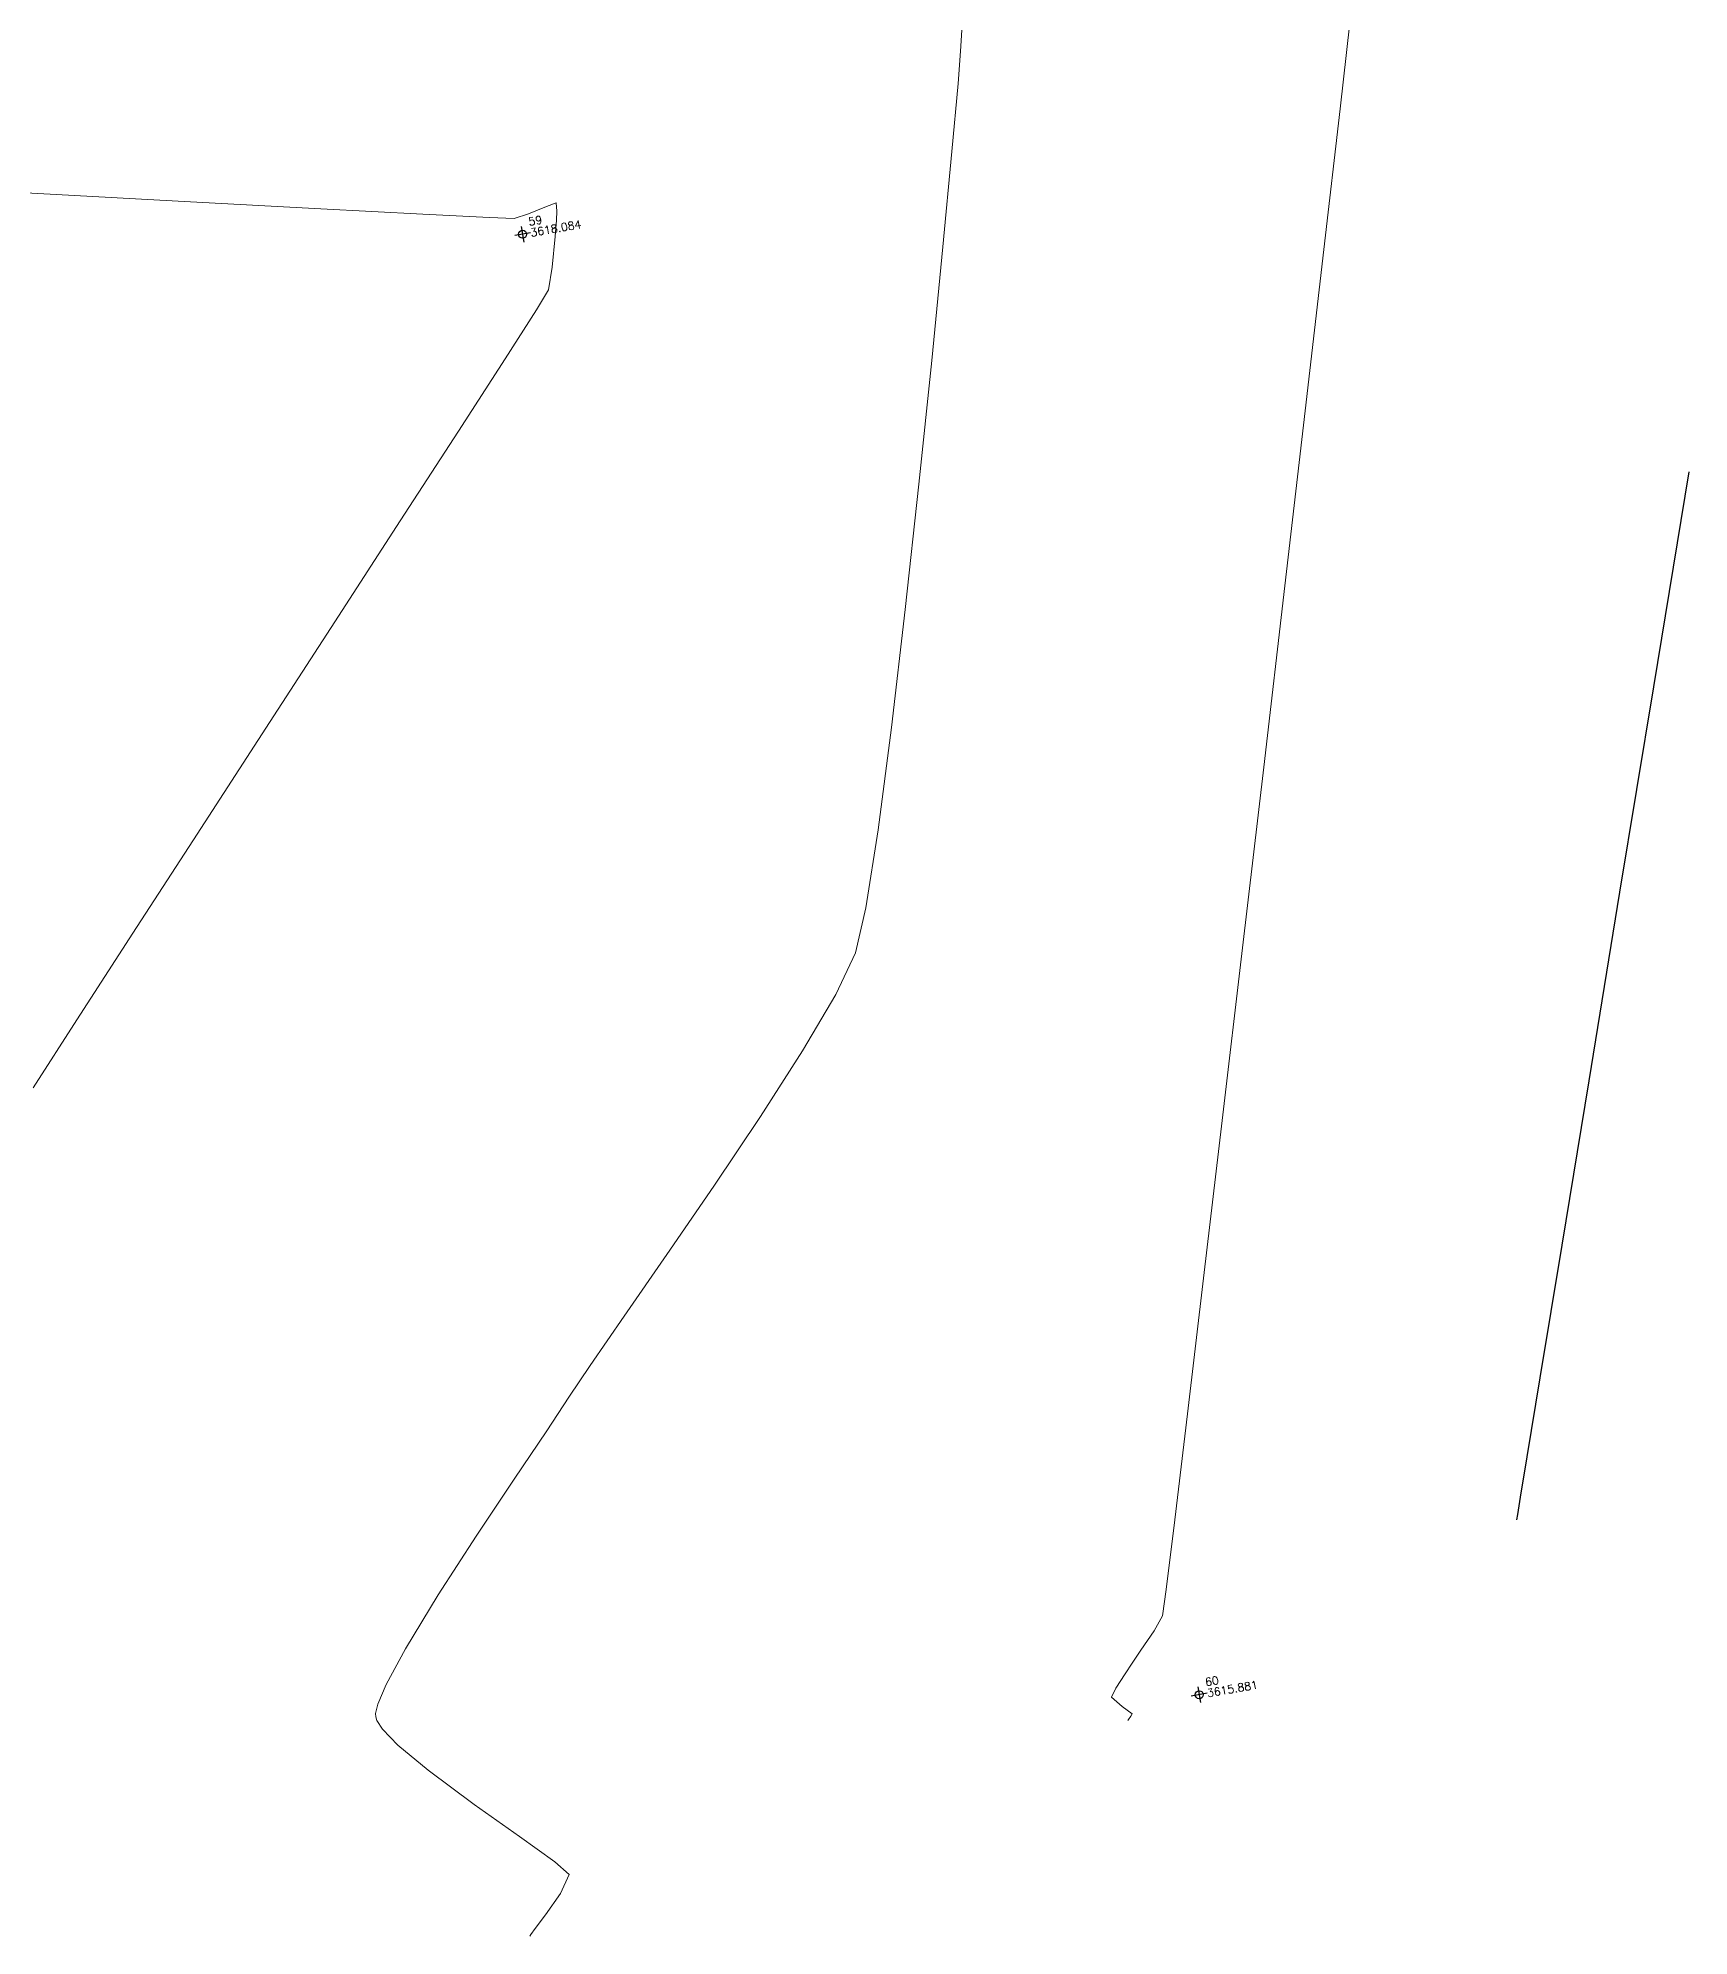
# Model space of a CAD drawing. Header units: millimetres. Extents: x 736950 to 740938, y 8500595 to 8502163.
# Drawn here: x 737843.2 to 737863.83, y 8501162.74 to 8501186.46 of the extents above; entities that cross this region are included whole.
import ezdxf

# ---------------------------------------------------------------- set-up
doc = ezdxf.new("R2010")
doc.units = ezdxf.units.MM
doc.layers.add('CONT-MJR', color=80, linetype='Continuous', lineweight=30)
doc.layers.add('CONT-MNR', color=96, linetype='Continuous', lineweight=15)
doc.styles.add('5mm', font='arial.ttf', dxfattribs={"height": 3})

msp = doc.modelspace()

# ---------------------------------------------------------------- linework, layer by layer
at = {"linetype": 'Continuous', "extrusion": (0.9849591664230046, 0.172787269436437, 0)}
for points, elevation in [([(8245828.257062788, 0), (8245828.057062789, 0)], 2195647.757162654), ([(8245808.821062786, 0), (8245808.621062788, 0)], 2195652.930162655)]:
    msp.add_lwpolyline(points, dxfattribs=dict(at, elevation=elevation))
at = {"linetype": 'Continuous', "extrusion": (-0.172787269436437, 0.9849591664230046, 0)}
for points, elevation in [([(-2195647.857162655, 0), (-2195647.657162654, 0)], 8245828.157062788), ([(-2195653.030162654, 0), (-2195652.830162654, 0)], 8245808.721062787)]:
    msp.add_lwpolyline(points, dxfattribs=dict(at, elevation=elevation))
at = {"linetype": 'Continuous'}
for centre in [(737849.2531525013, 8501184.008652275), (737857.706639638, 8501165.758814462)]:
    msp.add_circle(centre, 0.05, dxfattribs=at)
at = {"layer": 'CONT-MJR', "elevation": 3615}
for points in [[(737863.3862803254, 8501178.353910351), (737863.8273734145, 8501181.039178593)], [(737862.5776519754, 8501173.431308363), (737862.9646897559, 8501175.787419751)], [(737861.6760341411, 8501167.942686237), (737861.687396204, 8501168.011862302)]]:
    msp.add_lwpolyline(points, dxfattribs=at)
at = {"layer": 'CONT-MJR', "extrusion": (0.986775169304028, -0.1620949266479587, 0), "elevation": -649892.6137783015}
msp.add_lwpolyline([(8508353.020052064, 3615.000000000013), (8508355.620938951, 3615.000000000013)], dxfattribs=at)
at = {"layer": 'CONT-MJR', "extrusion": (0.9867745421813255, -0.1620987442975279, 0), "elevation": -649925.5310153328}
msp.add_lwpolyline([(8508346.036323342, 3615.000000000003), (8508348.117984878, 3615.000000000003)], dxfattribs=at)
at = {"layer": 'CONT-MJR', "extrusion": (0.9867744512362473, -0.1620992979238435, 0), "elevation": -649930.3045924593}
msp.add_lwpolyline([(8508343.988879325, 3615.000000000006), (8508345.671683615, 3615.000000000006)], dxfattribs=at)
at = {"layer": 'CONT-MJR', "extrusion": (0.9867746063094796, -0.1620983539175266, 0), "elevation": -649922.1650119044}
msp.add_lwpolyline([(8508343.613952214, 3615), (8508344.610636828, 3615)], dxfattribs=at)
at = {"layer": 'CONT-MJR', "extrusion": (0.9867751376730775, -0.1620951192056047, 0), "elevation": -649894.2741071504}
msp.add_lwpolyline([(8508345.23198006, 3615.00000000001), (8508345.744393436, 3615.00000000001)], dxfattribs=at)
at = {"layer": 'CONT-MJR', "extrusion": (0.9867762759309986, -0.1620881897602346, 0), "elevation": -649834.5258493848}
msp.add_lwpolyline([(8508349.577012701, 3615.000000000003), (8508349.79552963, 3615.000000000003)], dxfattribs=at)
at = {"layer": 'CONT-MNR', "extrusion": (0.9937211157098567, -0.1118854065209476, 0), "elevation": -217932.0718678255}
msp.add_lwpolyline([(8530363.323314216, 3616), (8530364.743451957, 3616)], dxfattribs=at)
at = {"layer": 'CONT-MNR'}
for points, elevation in [([(737854.7258531431, 8501186.2987212), (737854.7526717673, 8501186.757523252)], 3617), ([(737859.2654817527, 8501183.818666162), (737859.4665949356, 8501185.57750912)], 3616), ([(737854.5045108785, 8501183.852420514), (737854.6170662466, 8501185.042460583)], 3617), ([(737849.5537189372, 8501184.356422871), (737849.3250136476, 8501184.264861397)], 3618), ([(737849.673571082, 8501184.399780473), (737849.5537189372, 8501184.356422871)], 3618), ([(737848.839116947, 8501184.219547505), (737848.0063960932, 8501184.261193922)], 3618), ([(737849.3250136476, 8501184.264861397), (737849.148816606, 8501184.206780922)], 3618), ([(737849.6617365741, 8501183.980719246), (737849.6772362685, 8501184.18611147)], 3618), ([(737854.3643496088, 8501182.430567471), (737854.5045108785, 8501183.852420514)], 3617), ([(737849.424696396, 8501183.065740556), (737849.5754824309, 8501183.312789274)], 3618), ([(737847.7246280409, 8501180.427031951), (737848.4500669702, 8501181.548047958)], 3618), ([(737846.9060426084, 8501179.164321385), (737847.7246280409, 8501180.427031951)], 3618), ([(737858.5141730002, 8501177.348841064), (737858.7787354087, 8501179.615088504)], 3616), ([(737846.0435129036, 8501177.834730197), (737846.9060426084, 8501179.164321385)], 3618), ([(737853.695176192, 8501176.566928467), (737853.8619957288, 8501177.845081948)], 3617), ([(737858.2495316016, 8501175.091946064), (737858.5141730002, 8501177.348841064)], 3616), ([(737853.5426334223, 8501175.592437744), (737853.695176192, 8501176.566928467)], 3617), ([(737853.4127439545, 8501175.028704928), (737853.5426334223, 8501175.592437744)], 3617), ([(737852.752117952, 8501173.806615094), (737853.1660755454, 8501174.510264277)], 3617), ([(737851.0558256021, 8501171.259927394), (737851.6420614269, 8501172.113895547)], 3617), ([(737849.5557549763, 8501169.056920106), (737849.8314665237, 8501169.478202667)], 3617), ([(737857.4008836288, 8501167.94276305), (737857.5604872269, 8501169.26981199)], 3616), ([(737849.148439439, 8501168.450173873), (737849.5557549763, 8501169.056920106)], 3617), ([(737857.2938779206, 8501167.0712847), (737857.4008836288, 8501167.94276305)], 3616), ([(737848.1995866325, 8501167.00560405), (737848.6746674713, 8501167.739292383)], 3617), ([(737857.2500054785, 8501166.74462058), (737857.2938779206, 8501167.0712847)], 3616), ([(737856.7801748165, 8501166.02058521), (737856.8691546776, 8501166.154352646)], 3616), ([(737856.7436033585, 8501165.609668303), (737856.6124911149, 8501165.729268393)], 3616), ([(737856.869483267, 8501165.519965678), (737856.7436033585, 8501165.609668303)], 3616), ([(737847.4179664832, 8501165.480982121), (737847.4169331148, 8501165.522211764)], 3617), ([(737847.4324660652, 8501165.436482476), (737847.4179664832, 8501165.480982121)], 3617), ([(737847.6949204686, 8501165.129688531), (737847.5024971624, 8501165.329062475)], 3617), ([(737856.817115119, 8501165.438085), (737856.8231398303, 8501165.447059074)], 3616), ([(737856.8231398303, 8501165.447059074), (737856.851698056, 8501165.490150835)], 3616), ([(737849.6538507916, 8501163.67156828), (737849.2153973216, 8501163.984772893)], 3617), ([(737849.7251389034, 8501163.275243273), (737849.8345563678, 8501163.512833219)], 3617), ([(737849.5398780627, 8501163.008988332), (737849.7251389034, 8501163.275243273)], 3617), ([(737849.4119682005, 8501162.83772576), (737849.5398780627, 8501163.008988332)], 3617)]:
    msp.add_lwpolyline(points, dxfattribs=dict(at, elevation=elevation))
at = {"layer": 'CONT-MNR', "extrusion": (0.9968535641099727, -0.07926519867662343, 0), "elevation": 61684.89230696775}
msp.add_lwpolyline([(8532923.656074928, 3617), (8532924.062482331, 3617)], dxfattribs=at)
at = {"layer": 'CONT-MNR', "extrusion": (0.9959774618707657, -0.08960410395438131, 0), "elevation": -26854.49954480364}
msp.add_lwpolyline([(8533103.503294438, 3617.00000000001), (8533104.357863924, 3617.00000000001)], dxfattribs=at)
at = {"layer": 'CONT-MNR', "extrusion": (-0.0555328362470687, -0.9984568614108255, 0), "elevation": -8529040.538479647}
msp.add_lwpolyline([(264609.7155289759, 3618), (264607.6150094606, 3618)], dxfattribs=at)
at = {"layer": 'CONT-MNR', "extrusion": (0.05449137476744609, 0.9985142412985174, 0), "elevation": 8528759.900224254}
msp.add_lwpolyline([(-273507.6171992953, 3618.000000000003), (-273505.7090963828, 3618.000000000003)], dxfattribs=at)
at = {"layer": 'CONT-MNR', "extrusion": (-0.05343500941002527, -0.9985713293347404, 0), "elevation": -8528465.782142224}
msp.add_lwpolyline([(282531.7288780008, 3618), (282530.0960402226, 3618)], dxfattribs=at)
at = {"layer": 'CONT-MNR', "extrusion": (-0.05214812766293048, -0.9986393607210016, 0), "elevation": -8528094.608003518}
msp.add_lwpolyline([(293523.2192778239, 3618), (293521.9445540869, 3618)], dxfattribs=at)
at = {"layer": 'CONT-MNR', "extrusion": (0.9978293844845463, 0.06585225477682287, 0), "elevation": 1296070.246620652}
msp.add_lwpolyline([(8434142.431390451, 3618), (8434142.53233158, 3618)], dxfattribs=at)
at = {"layer": 'CONT-MNR', "extrusion": (-0.04118748162725647, -0.9991514356478725, 0), "elevation": -8524360.553172754}
msp.add_lwpolyline([(387080.6680049606, 3618.00000000001), (387080.3580422785, 3618.00000000001)], dxfattribs=at)
at = {"layer": 'CONT-MNR', "extrusion": (0.9996516522077988, -0.02639269289440185, 0), "elevation": 513223.5054674413}
msp.add_lwpolyline([(8517696.657302676, 3618.000000000013), (8517696.770289024, 3618.000000000013)], dxfattribs=at)
at = {"layer": 'CONT-MNR', "extrusion": (0.9952952047005197, -0.09688888223191941, 0), "elevation": -89291.98342347401}
msp.add_lwpolyline([(8532676.694173707, 3618.00000000001), (8532677.079267608, 3618.00000000001)], dxfattribs=at)
at = {"layer": 'CONT-MNR', "extrusion": (0.9855379213239533, -0.1694550253974822, 0), "elevation": -713389.4973066426}
msp.add_lwpolyline([(8503270.849433122, 3618.000000000013), (8503271.138257995, 3618.000000000013)], dxfattribs=at)
at = {"layer": 'CONT-MNR', "extrusion": (0.9934065813688991, -0.1146445118309498, 0), "elevation": -241619.8184225567}
msp.add_lwpolyline([(8529721.439570777, 3616), (8529723.470180854, 3616)], dxfattribs=at)
at = {"layer": 'CONT-MNR', "extrusion": (0.8428321224549521, -0.538176563367526, 0), "elevation": -3953254.290209431}
msp.add_lwpolyline([(7562162.706812701, 3618), (7562163.434342022, 3618)], dxfattribs=at)
at = {"layer": 'CONT-MNR', "extrusion": (0.8404926011866258, -0.5418230221673307, 0), "elevation": -3985979.715278188}
msp.add_lwpolyline([(7544963.469595348, 3618.000000000013), (7544964.545758914, 3618.000000000013)], dxfattribs=at)
at = {"layer": 'CONT-MNR', "extrusion": (0.9947311837887087, -0.1025176667619497, 0), "elevation": -137554.6421863062}
msp.add_lwpolyline([(8532032.815842763, 3617), (8532034.370605394, 3617)], dxfattribs=at)
at = {"layer": 'CONT-MNR', "extrusion": (0.9933219372773269, -0.1153755993424009, 0), "elevation": -247897.3816776987}
msp.add_lwpolyline([(8529539.103228882, 3616.00000000001), (8529541.304283911, 3616.00000000001)], dxfattribs=at)
at = {"layer": 'CONT-MNR', "extrusion": (0.9941292666234735, -0.1081988966795633, 0), "elevation": -186295.932470919}
msp.add_lwpolyline([(8531106.155097224, 3617.000000000006), (8531107.728527974, 3617.000000000006)], dxfattribs=at)
at = {"layer": 'CONT-MNR', "extrusion": (0.9932111812928128, -0.1163251879643243, 0), "elevation": -256056.4048530649}
msp.add_lwpolyline([(8529295.879080987, 3617), (8529297.363882124, 3617)], dxfattribs=at)
at = {"layer": 'CONT-MNR', "extrusion": (0.8389670388228486, -0.5441822376454608, 0), "elevation": -4007161.466492296}
msp.add_lwpolyline([(7533729.130167281, 3618), (7533730.705506732, 3618)], dxfattribs=at)
at = {"layer": 'CONT-MNR', "extrusion": (0.8392105076583449, -0.543806697122997, 0), "elevation": -4003789.287914747}
msp.add_lwpolyline([(7535520.334665415, 3618), (7535521.810946526, 3618)], dxfattribs=at)
at = {"layer": 'CONT-MNR', "extrusion": (0.839764048817619, -0.5429515100940778, 0), "elevation": -3996110.765854351}
msp.add_lwpolyline([(7539593.802453332, 3618), (7539595.090135796, 3618)], dxfattribs=at)
at = {"layer": 'CONT-MNR', "extrusion": (0.9931363139951033, -0.1169626514072756, 0), "elevation": -261526.1566408076}
msp.add_lwpolyline([(8529125.37945505, 3616.000000000013), (8529127.552670252, 3616.000000000013)], dxfattribs=at)
at = {"layer": 'CONT-MNR', "extrusion": (0.9030011614535893, -0.4296381063330728, 0), "elevation": -2986146.252248507}
msp.add_lwpolyline([(7993580.293512847, 3617.000000000003), (7993580.86764351, 3617.000000000003)], dxfattribs=at)
at = {"layer": 'CONT-MNR', "extrusion": (0.8409462254565997, -0.541118698522143, 0), "elevation": -3979657.453851955}
msp.add_lwpolyline([(7548290.353998658, 3618), (7548291.363545156, 3618)], dxfattribs=at)
at = {"layer": 'CONT-MNR', "extrusion": (0.8419552231422873, -0.5395474049825661, 0), "elevation": -3965547.288109319}
msp.add_lwpolyline([(7555713.251509065, 3617), (7555714.22698447, 3617)], dxfattribs=at)
at = {"layer": 'CONT-MNR', "extrusion": (0.8308164282582025, -0.5565465501970912, 0), "elevation": -4118278.746778358}
msp.add_lwpolyline([(7473562.237621484, 3617.00000000001), (7473563.286484873, 3617.00000000001)], dxfattribs=at)
at = {"layer": 'CONT-MNR', "extrusion": (0.9930699845168228, -0.1175244904339406, 0), "elevation": -266351.3891032354}
msp.add_lwpolyline([(8528974.074297663, 3616.000000000013), (8528976.058507508, 3616.000000000013)], dxfattribs=at)
at = {"layer": 'CONT-MNR', "extrusion": (0.8214749177456502, -0.5702446488260782, 0), "elevation": -4241621.284334768}
msp.add_lwpolyline([(7404253.641618425, 3617), (7404254.57770576, 3617)], dxfattribs=at)
at = {"layer": 'CONT-MNR', "extrusion": (0.9929831973378145, -0.1182555275865402, 0), "elevation": -272630.0975116132}
msp.add_lwpolyline([(8528773.977747014, 3616), (8528775.68308897, 3616)], dxfattribs=at)
at = {"layer": 'CONT-MNR', "extrusion": (0.8223955304022809, -0.568916155135668, 0), "elevation": -4229648.258447157}
msp.add_lwpolyline([(7411098.947457175, 3617.000000000013), (7411099.697005603, 3617.000000000013)], dxfattribs=at)
at = {"layer": 'CONT-MNR', "extrusion": (0.8321356065956301, -0.5545722065121211, 0), "elevation": -4100521.198376473}
msp.add_lwpolyline([(7483316.829627421, 3617), (7483317.305904577, 3617)], dxfattribs=at)
at = {"layer": 'CONT-MNR', "extrusion": (0.8321307976961911, -0.5545794221980299, 0), "elevation": -4100586.086635184}
msp.add_lwpolyline([(7483279.183913168, 3617.000000000003), (7483280.038203734, 3617.000000000003)], dxfattribs=at)
at = {"layer": 'CONT-MNR', "extrusion": (0.8540462253845255, -0.5201971212016118, 0), "elevation": -3792126.133405622}
msp.add_lwpolyline([(7644215.311257759, 3617), (7644216.101808365, 3617)], dxfattribs=at)
at = {"layer": 'CONT-MNR', "extrusion": (0.8281903992031747, -0.5604468419642369, 0), "elevation": -4153365.747942696}
msp.add_lwpolyline([(7454113.938286369, 3616.000000000013), (7454114.230687947, 3616.000000000013)], dxfattribs=at)
at = {"layer": 'CONT-MNR', "extrusion": (0.8690326882625419, -0.4947546732787673, 0), "elevation": -3564769.905696812}
msp.add_lwpolyline([(7752849.896635845, 3616), (7752850.112098578, 3616)], dxfattribs=at)
at = {"layer": 'CONT-MNR', "extrusion": (0.8800345769741206, -0.4749096159586375, 0), "elevation": -3387954.070901443}
msp.add_lwpolyline([(7831730.821410067, 3617), (7831731.32519162, 3617)], dxfattribs=at)
at = {"layer": 'CONT-MNR', "extrusion": (0.824560639862184, -0.5657735865079474, 0), "elevation": -4201327.532491185}
msp.add_lwpolyline([(7427186.930998928, 3616.000000000003), (7427187.12608415, 3616.000000000003)], dxfattribs=at)
at = {"layer": 'CONT-MNR', "extrusion": (0.9210077708838196, -0.3895442028468884, 0), "elevation": -2632016.562313504}
msp.add_lwpolyline([(8117063.808863538, 3617), (8117064.07891853, 3617)], dxfattribs=at)
at = {"layer": 'CONT-MNR', "extrusion": (0.9059110527315829, -0.4234680206801398, 0), "elevation": -2931539.364260339}
msp.add_lwpolyline([(8013758.674484551, 3616), (8013758.79916818, 3616)], dxfattribs=at)
at = {"layer": 'CONT-MNR', "extrusion": (0.8407037829722712, -0.5414952901883011, 0), "elevation": -3983022.374871007}
msp.add_lwpolyline([(7546508.192318506, 3616), (7546508.404479485, 3616)], dxfattribs=at)
at = {"layer": 'CONT-MNR', "extrusion": (0.9741024620645139, -0.2261070396954782, 0), "elevation": -1203434.384726079}
msp.add_lwpolyline([(8447838.76079415, 3617.000000000013), (8447838.880039906, 3617.000000000013)], dxfattribs=at)
at = {"layer": 'CONT-MNR', "extrusion": (0.8377013087843164, 0.5461286636508318, 0), "elevation": 5260825.879160785}
msp.add_lwpolyline([(6718477.651830608, 3617.000000000003), (6718477.780062472, 3617.000000000003)], dxfattribs=at)
at = {"layer": 'CONT-MNR', "extrusion": (0.8588078623035207, -0.5122978192864547, 0), "elevation": -3721451.276504724}
msp.add_lwpolyline([(7678870.217755384, 3616), (7678870.25247193, 3616)], dxfattribs=at)
at = {"layer": 'CONT-MNR', "extrusion": (0.6415158471275235, 0.7671097821591482, 0), "elevation": 6994667.919792316}
msp.add_lwpolyline([(4887621.47364238, 3617.000000000006), (4887621.965226034, 3617.000000000006)], dxfattribs=at)
at = {"layer": 'CONT-MNR', "extrusion": (0.5969045817653635, 0.8023122336519097, 0), "elevation": 7261013.425662932}
msp.add_lwpolyline([(4482398.977988467, 3617.00000000001), (4482399.693258578, 3617.00000000001)], dxfattribs=at)
at = {"layer": 'CONT-MNR', "extrusion": (0.577260198201526, 0.816560263282714, 0), "elevation": 7367643.685938776}
msp.add_lwpolyline([(4304885.257205895, 3617.000000000009), (4304885.954653823, 3617.000000000009)], dxfattribs=at)
at = {"layer": 'CONT-MNR', "extrusion": (0.6599578664573857, 0.7513026118023386, 0), "elevation": 6873896.153130097}
msp.add_lwpolyline([(5056061.226514667, 3617), (5056061.467037687, 3617)], dxfattribs=at)
at = {"layer": 'CONT-MNR', "extrusion": (0.8198351123620403, -0.572599675635885, 0), "elevation": -4262848.230797736}
msp.add_lwpolyline([(7392044.006482685, 3617), (7392044.031162074, 3617)], dxfattribs=at)
at = {"layer": 'CONT-MNR', "extrusion": (0.8012497619157171, -0.5983300251784183, 0), "elevation": -4495299.309073118}
msp.add_lwpolyline([(7253032.063854472, 3617.000000000006), (7253032.156975329, 3617.000000000006)], dxfattribs=at)

# ---------------------------------------------------------------- texts
at = {"color": 2, "char_height": 0.1, "attachment_point": 1, "rotation": 9.94991650582834, "style": '5mm'}
for s, insert, width in [('\\Ftxt.shx;\\W1.0000000000;\\T1.0000000000;\\o\\l59', (737849.3188188368, 8501184.213073244), 0.3), ('\\Ftxt.shx;\\W1.0000000000;\\T1.0000000000;\\o\\l60', (737857.7723059736, 8501165.96323543), 0.2833333333333333)]:
    msp.add_mtext(s, dxfattribs=dict(at, insert=insert, width=width))
at = {"color": 1, "char_height": 0.1, "attachment_point": 1, "rotation": 9.94991650582834, "style": '5mm'}
for s, insert, width in [('\\Ftxt.shx;\\W1.0000000000;\\T1.0000000000;\\o\\l3618.084', (737849.3430090547, 8501184.07517896), 0.7833333333333333), ('\\Ftxt.shx;\\W1.0000000000;\\T1.0000000000;\\o\\l3615.881', (737857.7964961914, 8501165.825341146), 0.7666666666666666)]:
    msp.add_mtext(s, dxfattribs=dict(at, insert=insert, width=width))

doc.saveas('drawing.dxf')
